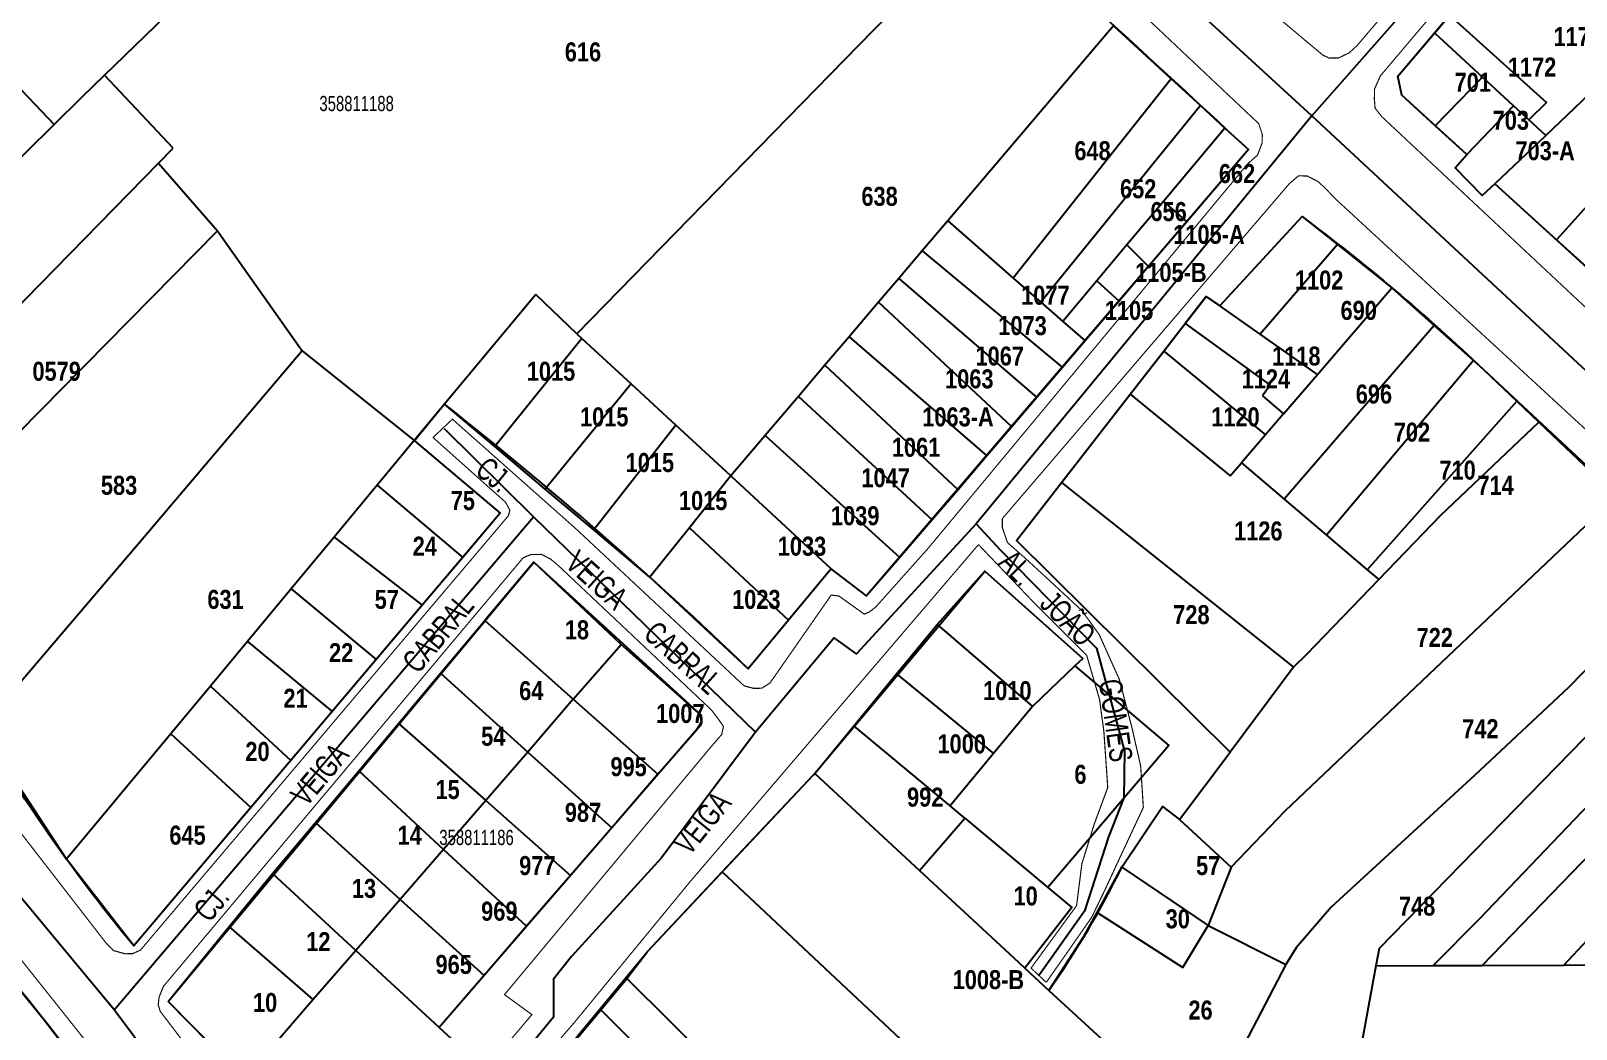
# Model space of a CAD drawing. Extents: x 200120 to 201962, y 4837541 to 4839252.
# Drawn here: x 200452.3 to 200655.5, y 4838548.8 to 4838680.1 of the extents above; entities that cross this region are included whole.
import ezdxf
from ezdxf.enums import TextEntityAlignment as Align

# ---------------------------------------------------------------- set-up
doc = ezdxf.new("R2010")
doc.units = 0
doc.header["$LTSCALE"] = 3
doc.header["$MEASUREMENT"] = 0
doc.linetypes.add('PHANTOMX2', pattern=[5, 2.5, -0.5, 0.5, -0.5, 0.5, -0.5])
for name, color, linetype in [('CD-MALHA-LOTES', 40, 'CONTINUOUS'), ('CD_TXT_QUADRA', 7, 'CONTINUOUS'), ('RU-QUADRAS', 210, 'CONTINUOUS'), ('SV-EIXO-RUA-N-PAV', 6, 'CONTINUOUS'), ('SV-EIXO-RUA-PAV', 20, 'CONTINUOUS'), ('SV-RUA-NAO-PAV-S-GUIA-C-GUIA', 7, 'PHANTOMX2'), ('SV-RUA-PAVIM-S-GUIA-C-GUIA', 7, 'CONTINUOUS'), ('SV-TXT-RUA-N-PAV-S-GUIA-C-GUIA', 7, 'CONTINUOUS'), ('SV-TXT-RUA-PAV-S-GUIA-C-GUIA', 7, 'CONTINUOUS'), ('Th_NmrPort', 1, 'CONTINUOUS')]:
    doc.layers.add(name, color=color, linetype=linetype)
doc.styles.add('ARIAL', font='ARIAL.TTF')
doc.styles.get("Standard").update_dxf_attribs({"font": 'swisscbo.ttf'})

msp = doc.modelspace()

# ---------------------------------------------------------------- linework, layer by layer
at = {"layer": 'CD-MALHA-LOTES', "linetype": 'Continuous'}
for p, q in [((200578.34, 4838695.72), (200561.09, 4838678.1)), ((200461.99, 4838674.24), (200481.78, 4838693.46)), ((200636.86, 4838679.78), (200638.82, 4838682.11)), ((200638.82, 4838682.11), (200651.57, 4838670.66)), ((200594.67, 4838680.72), (200572.87, 4838655.08)), ((200594.67, 4838680.72), (200602.25, 4838673.76)), ((200632.06, 4838674.11), (200636.86, 4838679.78)), ((200636.86, 4838679.78), (200643.19, 4838673.96)), ((200561.09, 4838678.1), (200524.07, 4838640.24)), ((200651.49, 4838666.32), (200663.51, 4838677.77)), ((200446.78, 4838676.74), (200455.35, 4838667.73)), ((200459.06, 4838671.39), (200461.99, 4838674.24)), ((200471.01, 4838664.63), (200461.99, 4838674.24)), ((200602.25, 4838673.76), (200581.48, 4838647.55)), ((200602.25, 4838673.76), (200606.09, 4838670.24)), ((200632.56, 4838671.61), (200632.06, 4838674.11)), ((200643.19, 4838673.96), (200636.96, 4838667.59)), ((200647.25, 4838670.22), (200643.19, 4838673.96)), ((200455.35, 4838667.73), (200459.06, 4838671.39)), ((200636.96, 4838667.59), (200632.56, 4838671.61)), ((200669.53, 4838671.12), (200652.92, 4838652.56)), ((200606.09, 4838670.24), (200585.08, 4838644.4)), ((200606.09, 4838670.24), (200609.31, 4838667.28)), ((200647.25, 4838670.22), (200641.12, 4838663.79)), ((200649.25, 4838668.38), (200647.25, 4838670.22)), ((200651.57, 4838670.66), (200649.25, 4838668.38)), ((200455.35, 4838667.73), (200415.2, 4838628.06)), ((200609.31, 4838667.28), (200601.22, 4838657.63)), ((200609.31, 4838667.28), (200612.4, 4838664.44)), ((200641.12, 4838663.79), (200636.96, 4838667.59)), ((200651.49, 4838666.32), (200649.25, 4838668.38)), ((200644.79, 4838659.93), (200651.49, 4838666.32)), ((200423.65, 4838616.29), (200469.1, 4838662.68)), ((200469.1, 4838662.68), (200471.01, 4838664.63)), ((200469.1, 4838662.68), (200476.84, 4838653.77)), ((200612.4, 4838664.44), (200604.29, 4838654.95)), ((200639.57, 4838662.03), (200641.12, 4838663.79)), ((200643.12, 4838658.43), (200639.57, 4838662.03)), ((200644.79, 4838659.93), (200643.12, 4838658.43)), ((200652.92, 4838652.56), (200644.79, 4838659.93)), ((200601.22, 4838657.63), (200596.42, 4838651.91)), ((200601.22, 4838657.63), (200604.29, 4838654.95)), ((200572.87, 4838655.08), (200569.52, 4838651.14)), ((200572.87, 4838655.08), (200581.48, 4838647.55)), ((200604.29, 4838654.95), (200599.27, 4838649.07)), ((200608.65, 4838643.89), (200619.45, 4838655.63)), ((200619.45, 4838655.63), (200624.11, 4838651.95)), ((200476.84, 4838653.77), (200430.86, 4838607.11)), ((200476.84, 4838653.77), (200487.96, 4838637.99)), ((200660.42, 4838645.76), (200652.92, 4838652.56)), ((200569.52, 4838651.14), (200566.41, 4838647.49)), ((200569.52, 4838651.14), (200587.94, 4838635.79)), ((200596.42, 4838651.91), (200592.46, 4838647.19)), ((200596.42, 4838651.91), (200599.27, 4838649.07)), ((200624.11, 4838651.95), (200613.93, 4838640.19)), ((200624.11, 4838651.95), (200631.27, 4838646.28)), ((200599.27, 4838649.07), (200595.4, 4838644.53)), ((200566.41, 4838647.49), (200563.76, 4838644.37)), ((200566.41, 4838647.49), (200584.57, 4838631.84)), ((200581.48, 4838647.55), (200585.08, 4838644.4)), ((200592.46, 4838647.19), (200587.99, 4838641.86)), ((200592.46, 4838647.19), (200595.4, 4838644.53)), ((200518.69, 4838645.41), (200506.69, 4838630.97)), ((200524.07, 4838640.24), (200518.69, 4838645.41)), ((200563.76, 4838644.37), (200559.89, 4838639.81)), ((200581.27, 4838627.97), (200563.76, 4838644.37)), ((200585.08, 4838644.4), (200587.99, 4838641.86)), ((200595.4, 4838644.53), (200590.93, 4838639.29)), ((200606.84, 4838645.13), (200604.08, 4838641.58)), ((200608.65, 4838643.89), (200606.84, 4838645.13)), ((200621.48, 4838634.89), (200631.27, 4838646.28)), ((200631.27, 4838646.28), (200636.83, 4838641.31)), ((200613.93, 4838640.19), (200608.65, 4838643.89)), ((200587.99, 4838641.86), (200590.93, 4838639.29)), ((200601.26, 4838637.95), (200604.08, 4838641.58)), ((200604.08, 4838641.58), (200615.26, 4838633.46)), ((200636.83, 4838641.31), (200617.08, 4838618.48)), ((200636.83, 4838641.31), (200641.98, 4838636.7)), ((200524.75, 4838639.62), (200513.29, 4838625.41)), ((200524.07, 4838640.24), (200524.75, 4838639.62)), ((200524.75, 4838639.62), (200531.24, 4838633.63)), ((200559.89, 4838639.81), (200556.71, 4838636.08)), ((200559.89, 4838639.81), (200578.02, 4838624.17)), ((200590.93, 4838639.29), (200587.94, 4838635.79)), ((200621.48, 4838634.89), (200613.93, 4838640.19)), ((200487.96, 4838637.99), (200467.18, 4838613.47)), ((200487.96, 4838637.99), (200502.71, 4838626.18)), ((200596.86, 4838632.3), (200601.26, 4838637.95)), ((200601.26, 4838637.95), (200614.63, 4838626.92)), ((200641.98, 4838636.7), (200622.67, 4838613.74)), ((200641.98, 4838636.7), (200643.34, 4838635.49)), ((200556.71, 4838636.08), (200553.22, 4838631.97)), ((200574.23, 4838619.72), (200556.71, 4838636.08)), ((200587.94, 4838635.79), (200584.57, 4838631.84)), ((200617.02, 4838629.7), (200621.48, 4838634.89)), ((200643.34, 4838635.49), (200647.69, 4838631.35)), ((200531.24, 4838633.63), (200519.94, 4838619.81)), ((200531.24, 4838633.63), (200537.1, 4838628.22)), ((200587.82, 4838620.67), (200596.86, 4838632.3)), ((200596.86, 4838632.3), (200610, 4838621.54)), ((200615.26, 4838633.46), (200614.24, 4838632.07)), ((200506.69, 4838630.97), (200502.71, 4838626.18)), ((200513.29, 4838625.41), (200506.69, 4838630.97)), ((200553.22, 4838631.97), (200548.87, 4838626.86)), ((200553.22, 4838631.97), (200570.83, 4838615.78)), ((200584.57, 4838631.84), (200581.27, 4838627.97)), ((200614.24, 4838632.07), (200617.02, 4838629.7)), ((200647.69, 4838631.35), (200628.02, 4838609.19)), ((200647.69, 4838631.35), (200650.57, 4838628.61)), ((200537.1, 4838628.22), (200526.33, 4838614.43)), ((200544.35, 4838621.54), (200537.1, 4838628.22)), ((200617.02, 4838629.7), (200614.63, 4838626.92)), ((200637.7, 4838616.36), (200650.57, 4838628.61)), ((200650.57, 4838628.61), (200660.6, 4838619.07)), ((200502.71, 4838626.18), (200500.61, 4838623.65)), ((200502.71, 4838626.18), (200514, 4838616.62)), ((200548.87, 4838626.86), (200544.35, 4838621.54)), ((200548.87, 4838626.86), (200566.55, 4838610.81)), ((200581.27, 4838627.97), (200578.02, 4838624.17)), ((200614.63, 4838626.92), (200611.47, 4838623.25)), ((200519.94, 4838619.81), (200513.29, 4838625.41)), ((200578.02, 4838624.17), (200574.23, 4838619.72)), ((200500.61, 4838623.65), (200497.83, 4838620.31)), ((200610, 4838621.54), (200611.47, 4838623.25)), ((200611.47, 4838623.25), (200617.08, 4838618.48)), ((200497.83, 4838620.31), (200492.18, 4838613.5)), ((200497.83, 4838620.31), (200509.09, 4838610.83)), ((200544.35, 4838621.54), (200538.91, 4838614.71)), ((200544.35, 4838621.54), (200557.52, 4838609.32)), ((200581.9, 4838613.05), (200587.82, 4838620.67)), ((200587.82, 4838620.67), (200618.34, 4838596.37)), ((200526.33, 4838614.43), (200519.94, 4838619.81)), ((200574.23, 4838619.72), (200570.83, 4838615.78)), ((200617.08, 4838618.48), (200622.67, 4838613.74)), ((200660.82, 4838618.88), (200617.18, 4838577.46)), ((200514, 4838616.62), (200509.09, 4838610.83)), ((200629.54, 4838607.9), (200637.7, 4838616.36)), ((200533.68, 4838608.24), (200526.33, 4838614.43)), ((200538.91, 4838614.71), (200533.68, 4838608.24)), ((200538.91, 4838614.71), (200551.93, 4838602.57)), ((200570.83, 4838615.78), (200566.55, 4838610.81)), ((200467.18, 4838613.47), (200445.74, 4838588.33)), ((200492.18, 4838613.5), (200486.55, 4838606.71)), ((200492.18, 4838613.5), (200503.77, 4838604.54)), ((200609.99, 4838585.23), (200581.9, 4838613.05)), ((200622.67, 4838613.74), (200628.02, 4838609.19)), ((200509.09, 4838610.83), (200503.77, 4838604.54)), ((200518.42, 4838610.18), (200511.99, 4838602.51)), ((200529.93, 4838599.36), (200518.42, 4838610.18)), ((200566.55, 4838610.81), (200562.19, 4838605.76)), ((200670.41, 4838610.09), (200654.54, 4838593.74)), ((200546.63, 4838596.15), (200533.68, 4838608.24)), ((200557.52, 4838609.32), (200551.93, 4838602.57)), ((200562.19, 4838605.76), (200557.52, 4838609.32)), ((200571.48, 4838602.01), (200577.72, 4838609.01)), ((200577.72, 4838609.01), (200590.61, 4838597.55)), ((200629.54, 4838607.9), (200619.98, 4838597.99)), ((200628.02, 4838609.19), (200629.54, 4838607.9)), ((200486.55, 4838606.71), (200480.78, 4838599.76)), ((200486.55, 4838606.71), (200497.72, 4838597.4)), ((200674.96, 4838605.92), (200629.59, 4838559.39)), ((200503.77, 4838604.54), (200497.72, 4838597.4)), ((200506.18, 4838595.59), (200511.99, 4838602.51)), ((200511.99, 4838602.51), (200523.61, 4838592.19)), ((200551.93, 4838602.57), (200546.63, 4838596.15)), ((200566.13, 4838595.5), (200571.48, 4838602.01)), ((200571.48, 4838602.01), (200584.01, 4838591.2)), ((200679.51, 4838601.75), (200642.79, 4838563.28)), ((200480.78, 4838599.76), (200475.91, 4838593.9)), ((200480.78, 4838599.76), (200491.91, 4838590.54)), ((200523.61, 4838592.19), (200529.93, 4838599.36)), ((200538.62, 4838591.67), (200529.93, 4838599.36)), ((200619.98, 4838597.99), (200618.34, 4838596.37)), ((200683.08, 4838598.49), (200654.89, 4838569.31)), ((200497.72, 4838597.4), (200491.91, 4838590.54)), ((200589.59, 4838596.57), (200584.01, 4838591.2)), ((200590.61, 4838597.55), (200589.59, 4838596.57)), ((200589.59, 4838596.57), (200601.93, 4838586.11)), ((200618.34, 4838596.37), (200609.99, 4838585.23)), ((200475.91, 4838593.9), (200470.71, 4838587.64)), ((200475.91, 4838593.9), (200486.47, 4838584.11)), ((200500.65, 4838589), (200506.18, 4838595.59)), ((200506.18, 4838595.59), (200517.66, 4838585.22)), ((200560.52, 4838588.66), (200566.13, 4838595.5)), ((200566.13, 4838595.5), (200578.88, 4838585.02)), ((200654.54, 4838593.74), (200642.12, 4838582.16)), ((200653.86, 4838557.21), (200687.98, 4838593.84)), ((200523.61, 4838592.19), (200517.66, 4838585.22)), ((200523.61, 4838592.19), (200534.76, 4838582.3)), ((200540.33, 4838590.18), (200538.62, 4838591.67)), ((200491.91, 4838590.54), (200486.47, 4838584.11)), ((200540.47, 4838589.15), (200540.33, 4838590.18)), ((200584.01, 4838591.2), (200578.88, 4838585.02)), ((200457, 4838571.12), (200445.74, 4838588.33)), ((200470.71, 4838587.64), (200457, 4838571.12)), ((200470.71, 4838587.64), (200481.24, 4838577.93)), ((200495.41, 4838582.75), (200500.65, 4838589)), ((200500.65, 4838589), (200512.13, 4838578.84)), ((200534.76, 4838582.3), (200539.87, 4838588.21)), ((200539.87, 4838588.21), (200540.47, 4838589.15)), ((200555.38, 4838582.41), (200560.52, 4838588.66)), ((200573.19, 4838578.16), (200560.52, 4838588.66)), ((200601.93, 4838586.11), (200586.01, 4838567.43)), ((200486.47, 4838584.11), (200481.24, 4838577.93)), ((200517.66, 4838585.22), (200512.13, 4838578.84)), ((200517.66, 4838585.22), (200528.68, 4838575.27)), ((200578.88, 4838585.02), (200573.19, 4838578.16)), ((200603.32, 4838576.34), (200609.99, 4838585.23)), ((200426.87, 4838583.31), (200453.92, 4838550.19)), ((200489.72, 4838575.97), (200495.41, 4838582.75)), ((200495.41, 4838582.75), (200506.57, 4838572.43)), ((200534.76, 4838582.3), (200528.68, 4838575.27)), ((200543.22, 4838569.46), (200555.22, 4838582.21)), ((200555.22, 4838582.21), (200555.38, 4838582.41)), ((200555.38, 4838582.41), (200569.14, 4838569.66)), ((200642.12, 4838582.16), (200623.27, 4838564.81)), ((200481.24, 4838577.93), (200465.83, 4838559.74)), ((200512.13, 4838578.84), (200506.57, 4838572.43)), ((200512.13, 4838578.84), (200523.25, 4838568.99)), ((200575.12, 4838576.55), (200573.19, 4838578.16)), ((200595.76, 4838570.07), (200601.11, 4838578.07)), ((200601.11, 4838578.07), (200603.32, 4838576.34)), ((200617.18, 4838577.46), (200610.14, 4838570.07)), ((200484.07, 4838569.24), (200489.72, 4838575.97)), ((200489.72, 4838575.97), (200500.87, 4838565.86)), ((200569.14, 4838569.66), (200575.12, 4838576.55)), ((200575.12, 4838576.55), (200586.01, 4838567.43)), ((200603.32, 4838576.34), (200610.14, 4838570.07)), ((200528.68, 4838575.27), (200523.25, 4838568.99)), ((200506.57, 4838572.43), (200500.87, 4838565.86)), ((200506.57, 4838572.43), (200517.49, 4838562.33)), ((200465.83, 4838559.74), (200457, 4838571.12)), ((200478.39, 4838562.27), (200484.07, 4838569.24)), ((200484.07, 4838569.24), (200495.03, 4838559.13)), ((200533.37, 4838559), (200543.22, 4838569.46)), ((200543.22, 4838569.46), (200587.32, 4838528.11)), ((200569.14, 4838569.66), (200581.54, 4838558.17)), ((200592.5, 4838564.13), (200595.76, 4838570.07)), ((200595.76, 4838570.07), (200602.25, 4838565.7)), ((200610.14, 4838570.07), (200607.1, 4838562.44)), ((200654.89, 4838569.31), (200643.13, 4838557.16)), ((200523.25, 4838568.99), (200517.49, 4838562.33)), ((200586.01, 4838567.43), (200589.19, 4838564.77)), ((200500.87, 4838565.86), (200495.03, 4838559.13)), ((200500.87, 4838565.86), (200511.9, 4838555.86)), ((200602.25, 4838565.7), (200607.1, 4838562.44)), ((200589.19, 4838564.77), (200583.01, 4838556.81)), ((200590.77, 4838560.97), (200592.5, 4838564.13)), ((200592.5, 4838564.13), (200603.76, 4838556.91)), ((200623.27, 4838564.81), (200618.68, 4838559.5)), ((200642.79, 4838563.28), (200636.69, 4838557.14)), ((200470.34, 4838552.41), (200478.39, 4838562.27)), ((200489.4, 4838552.7), (200478.39, 4838562.27)), ((200517.49, 4838562.33), (200511.9, 4838555.86)), ((200603.76, 4838556.91), (200607.1, 4838562.44)), ((200607.1, 4838562.44), (200617.32, 4838557.29)), ((200495.03, 4838559.13), (200494.82, 4838558.89)), ((200505.99, 4838549.01), (200495.03, 4838559.13)), ((200586.15, 4838553.88), (200590.77, 4838560.97)), ((200618.68, 4838559.5), (200617.32, 4838557.29)), ((200629.59, 4838559.39), (200629.17, 4838557.11)), ((200494.82, 4838558.89), (200489.4, 4838552.7)), ((200530.65, 4838555.44), (200533.37, 4838559)), ((200581.54, 4838558.17), (200583.01, 4838556.81)), ((200617.32, 4838557.29), (200611.9, 4838546.87)), ((200629.17, 4838557.11), (200625.28, 4838536.18)), ((200629.17, 4838557.11), (200636.69, 4838557.14)), ((200636.69, 4838557.14), (200643.13, 4838557.16)), ((200643.13, 4838557.16), (200653.86, 4838557.21)), ((200653.86, 4838557.21), (200659.97, 4838557.23)), ((200511.9, 4838555.86), (200505.99, 4838549.01)), ((200527.23, 4838551.34), (200530.65, 4838555.44)), ((200530.65, 4838555.44), (200548.26, 4838538.01)), ((200583.01, 4838556.81), (200586.15, 4838553.88)), ((200586.15, 4838553.88), (200599.91, 4838541.27)), ((200480.41, 4838542.25), (200470.34, 4838552.41)), ((200489.4, 4838552.7), (200480.41, 4838542.25)), ((200521.26, 4838544.18), (200527.23, 4838551.34)), ((200527.23, 4838551.34), (200544.57, 4838534.1)), ((200453.92, 4838550.19), (200483.26, 4838512.21)), ((200505.99, 4838549.01), (200510.95, 4838544.43))]:
    msp.add_line(p, q, dxfattribs=at)
at = {"layer": 'RU-QUADRAS', "color": 6, "linetype": 'Continuous'}
for points in [[(200327.59, 4838473.73), (200236.53, 4838588.89), (200226.99, 4838601.53), (200225.81, 4838603.62), (200232.03, 4838608.46), (200231.71, 4838623.49), (200224.99, 4838633.95), (200227.06, 4838635.79), (200225.55, 4838637.88, 0.120876), (200216.66, 4838645.7, 0.081291), (200205.32, 4838649.34), (200201.08, 4838651.35), (200192.56, 4838645.39), (200139.43, 4838715), (200266.05, 4838791.49), (200316.24, 4838727.45), (200328.73, 4838710.07, 0.010729), (200375.21, 4838651.18), (200420.4, 4838592.96), (200426.87, 4838583.31, -0.013553), (200483.26, 4838512.21, -0.005028)], [(200499.41, 4838517.94), (200533.37, 4838559), (200555.22, 4838582.21), (200577.72, 4838609.01), (200590.61, 4838597.55), (200589.59, 4838596.57), (200601.93, 4838586.11), (200586.01, 4838567.43), (200589.19, 4838564.77), (200583.01, 4838556.81), (200586.15, 4838553.88, 0.038497), (200595.83, 4838570.22), (200601.11, 4838578.07), (200603.32, 4838576.34), (200609.99, 4838585.23), (200581.9, 4838613.05), (200606.84, 4838645.13), (200608.65, 4838643.89), (200619.45, 4838655.63, -0.030117), (200643.34, 4838635.49), (200683.08, 4838598.49)]]:
    msp.add_lwpolyline(points, format="xyb", dxfattribs=at)
for points in [[(200632.06, 4838674.11), (200731.82, 4838791.28), (200734.85, 4838791.75), (200771.59, 4838765.35), (200772.35, 4838761.28), (200751.25, 4838681.99), (200750.08, 4838682.55), (200723.73, 4838598.57), (200720.53, 4838589.69, -0.370915), (200718.83, 4838589.9), (200664.17, 4838642.77), (200711.14, 4838692.17), (200707.15, 4838695.58), (200660.42, 4838645.76), (200644.79, 4838659.93), (200643.12, 4838658.43), (200639.57, 4838662.03), (200641.12, 4838663.79), (200632.56, 4838671.61)], [(200375.35, 4838675.98), (200443.94, 4838745.75), (200480.57, 4838785.34), (200522.53, 4838745.75, -0.006018), (200612.4, 4838664.44), (200562.19, 4838605.76), (200557.52, 4838609.32), (200546.63, 4838596.15, 0.025452), (200506.69, 4838630.97), (200502.73, 4838626.16), (200514, 4838616.62), (200465.83, 4838559.74, -0.040279), (200445.74, 4838588.33, -0.022996), (200415.2, 4838628.06, -0.012324)], [(200470.34, 4838552.41), (200518.42, 4838610.18), (200540.33, 4838590.18, -0.366842), (200539.87, 4838588.21), (200505.99, 4838549.01), (200510.95, 4838544.43), (200493.94, 4838524.76), (200491.91, 4838524.58), (200479.58, 4838541.48), (200480.41, 4838542.25)]]:
    msp.add_lwpolyline(points, format="xyb", close=True, dxfattribs=at)
at = {"layer": 'SV-EIXO-RUA-N-PAV'}
msp.add_lwpolyline([(200576.58, 4838615.25), (200579.75, 4838611.82), (200592.41, 4838598.89), (200596.1, 4838585.35), (200596.01, 4838579.2), (200593.99, 4838574.1), (200590.86, 4838564.32), (200584.88, 4838555.88)], dxfattribs=at)
at = {"layer": 'SV-EIXO-RUA-PAV'}
for points in [[(200589.84, 4838389.53), (200565.48, 4838420.31), (200541.99, 4838449.47), (200527.19, 4838468.24), (200490.5, 4838514.8), (200463.24, 4838551.34), (200429, 4838592.58), (200368.79, 4838674.06), (200356.19, 4838689.32), (200311.34, 4838745.75)], [(200687.25, 4838745.75), (200650.59, 4838702.78), (200620.72, 4838668.87), (200598.65, 4838641.99), (200576.58, 4838615.25), (200560.88, 4838598.16), (200557.93, 4838600.23), (200547.6, 4838587.84), (200535.21, 4838571.31), (200523.4, 4838558.33), (200521.04, 4838555.37), (200521.04, 4838550.36), (200509.83, 4838536.78), (200490.5, 4838514.8), (200473.09, 4838494.44), (200443.28, 4838458.88), (200417.9, 4838428.78), (200384.71, 4838390.12)], [(200807.47, 4838502.79), (200720.98, 4838576.26), (200655.73, 4838636.37), (200620.72, 4838668.87), (200536.92, 4838745.75)], [(200506.63, 4838627.79), (200518.41, 4838616.17), (200547.6, 4838587.84)], [(200463.24, 4838551.34), (200518.41, 4838616.17)]]:
    msp.add_lwpolyline(points, dxfattribs=at)
at = {"layer": 'SV-RUA-NAO-PAV-S-GUIA-C-GUIA', "const_width": 0.15}
for points in [[(200580.03, 4838615.91), (200580.04, 4838614.72), (200580.72, 4838612.76), (200582.88, 4838610.87), (200586.23, 4838607.79), (200590.47, 4838603.86), (200592.77, 4838600.69), (200595.42, 4838594.79), (200597.07, 4838588.48), (200598.23, 4838583.39), (200598.58, 4838577.94), (200596.14, 4838572.73), (200593.55, 4838567.14), (200591.79, 4838563.5), (200589.1, 4838559.63), (200585.81, 4838554.94)], [(200576.91, 4838612.5), (200583.78, 4838605.31), (200591.12, 4838597.97), (200592.82, 4838592.16), (200593.39, 4838587.93), (200593.9, 4838580.57), (200592.11, 4838575.71), (200590.5, 4838570.54), (200589.8, 4838565.03), (200583.82, 4838556.82), (200585.81, 4838554.94)]]:
    msp.add_lwpolyline(points, dxfattribs=at)
at = {"layer": 'SV-RUA-PAVIM-S-GUIA-C-GUIA', "const_width": 0.15}
for points in [[(200529.68, 4838745.75), (200551.23, 4838725.69), (200599.74, 4838681.07), (200613.75, 4838667.86), (200614.22, 4838666.45), (200614.21, 4838665.35), (200613.59, 4838663.71), (200612.34, 4838662.62), (200570.26, 4838611.99)], [(200547.68, 4838745.75), (200571.07, 4838723.93), (200611.83, 4838685.55), (200622.18, 4838676.87), (200623.03, 4838676.48), (200624.25, 4838676.5), (200625.63, 4838677.16), (200626.69, 4838678.13), (200684.25, 4838745.75)], [(200690.39, 4838745.75), (200629.76, 4838674.16), (200628.97, 4838672.41), (200628.96, 4838671.06), (200629.05, 4838669.91), (200629.91, 4838668.8), (200657.23, 4838643.23), (200658.55, 4838642.77), (200660.05, 4838643.06), (200707.4, 4838694.26), (200709.76, 4838692.49), (200661.46, 4838641.35), (200661.27, 4838640.2), (200661.62, 4838639.17), (200700.41, 4838602.18), (200717.63, 4838586.44), (200718.42, 4838585.71), (200719.22, 4838585.67), (200720.37, 4838585.92), (200721.68, 4838586.71), (200722.8, 4838589.1), (200758.84, 4838702.43), (200770.87, 4838745.75)], [(200623.77, 4838658.03), (200622.51, 4838659.36), (200621.59, 4838660.22), (200620.12, 4838660.98), (200618.97, 4838660.99), (200617.76, 4838659.95), (200580.03, 4838615.91)], [(200674.09, 4838611.66), (200623.77, 4838658.03)], [(200570.26, 4838611.99), (200563.37, 4838604.27), (200562.52, 4838603.63), (200561.89, 4838603.36), (200558.56, 4838605.74), (200557.54, 4838605.87), (200549.49, 4838594.31), (200548.41, 4838593.62), (200547.34, 4838593.6), (200546.09, 4838593.93), (200523.91, 4838614.64), (200507.73, 4838629), (200505.18, 4838626.59), (200514.74, 4838618.06), (200515.28, 4838617.03), (200515.1, 4838616.31), (200466.72, 4838559.19), (200465.69, 4838558.72), (200464.69, 4838558.7), (200463.2, 4838559.11), (200462.16, 4838560.15), (200421.76, 4838612.33)], [(200576.91, 4838612.5), (200576.57, 4838612.12), (200538.95, 4838568.14), (200523.75, 4838549.65), (200498.65, 4838520.55)], [(200483.97, 4838516.52), (200448.22, 4838561.43), (200429.88, 4838584.66), (200427.32, 4838585.71), (200424.24, 4838585.68), (200420.61, 4838584.81), (200417.45, 4838583.43), (200413.63, 4838580.61)]]:
    msp.add_lwpolyline(points, dxfattribs=at)
msp.add_lwpolyline([(200541.81, 4838590.74), (200542.78, 4838589.46), (200543.37, 4838588.58), (200543.14, 4838587.53), (200541.82, 4838586.02), (200514.58, 4838553.33), (200518.18, 4838550.7), (200495.1, 4838523.4), (200494.12, 4838522.61), (200492.79, 4838522.62), (200490.23, 4838523.34), (200489.16, 4838525.03), (200469.31, 4838551.14), (200469.04, 4838551.99), (200469.17, 4838553.02), (200469.73, 4838554.41), (200517.03, 4838610.77), (200518.03, 4838611.19), (200519.46, 4838611.22), (200520.7, 4838610.56), (200521.89, 4838609.53)], close=True, dxfattribs=at)

# ---------------------------------------------------------------- texts
at = {"layer": 'CD_TXT_QUADRA', "color": 7, "linetype": 'Continuous', "style": 'ARIAL', "width": 0.7}
for s, p in [('358811188', (200490.24, 4838669.51)), ('358811186', (200506.01, 4838573))]:
    msp.add_text(s, height=2, dxfattribs=at).set_placement(p)
at = {"layer": 'SV-TXT-RUA-N-PAV-S-GUIA-C-GUIA', "style": 'ARIAL', "width": 0.7}
for s, rotation, p in [('AL.    JOÃO', 315, (200579.38, 4838609.95)), ('GOMES', 278, (200592.72, 4838594.59))]:
    msp.add_text(s, height=3, rotation=rotation, dxfattribs=at).set_placement(p)
at = {"layer": 'SV-TXT-RUA-PAV-S-GUIA-C-GUIA', "style": 'ARIAL', "width": 0.7}
for s, rotation, p in [('CJ.', 321, (200510.54, 4838621.93)), ('VEIGA      CABRAL', 318, (200522.38, 4838609.73)), ('CJ.                   VEIGA                 CABRAL', 50, (200475.76, 4838562.67)), ('VEIGA', 51, (200538.91, 4838571.49))]:
    msp.add_text(s, height=3, rotation=rotation, dxfattribs=at).set_placement(p)
at = {"layer": 'Th_NmrPort', "color": 1}
for s, p in [('1174', (200652.51, 4838679.3)), ('616', (200522.51, 4838677.3)), ('1172', (200646.51, 4838675.3)), ('701', (200639.51, 4838673.3)), ('703', (200644.51, 4838668.3)), ('648', (200589.51, 4838664.3)), ('703-A', (200647.51, 4838664.3)), ('662', (200608.51, 4838661.3)), ('638', (200561.51, 4838658.3)), ('652', (200595.51, 4838659.3)), ('656', (200599.51, 4838656.3)), ('1105-A', (200602.51, 4838653.3)), ('1105-B', (200597.51, 4838648.3)), ('1102', (200618.51, 4838647.3)), ('1077', (200582.51, 4838645.3)), ('1105', (200593.51, 4838643.3)), ('690', (200624.51, 4838643.3)), ('1073', (200579.51, 4838641.3)), ('1067', (200576.51, 4838637.3)), ('1118', (200615.51, 4838637.3)), ('0579', (200452.51, 4838635.3)), ('1015', (200517.51, 4838635.3)), ('1063', (200572.51, 4838634.3)), ('1124', (200611.51, 4838634.3)), ('696', (200626.51, 4838632.3)), ('1015', (200524.51, 4838629.3)), ('1063-A', (200569.51, 4838629.3)), ('1120', (200607.51, 4838629.3)), ('702', (200631.51, 4838627.3)), ('1061', (200565.51, 4838625.3)), ('1015', (200530.51, 4838623.3)), ('1047', (200561.51, 4838621.3)), ('710', (200637.51, 4838622.3)), ('583', (200461.51, 4838620.3)), ('714', (200642.51, 4838620.3)), ('75', (200507.51, 4838618.3)), ('1015', (200537.51, 4838618.3)), ('1039', (200557.51, 4838616.3)), ('1126', (200610.51, 4838614.3)), ('24', (200502.51, 4838612.3)), ('1033', (200550.51, 4838612.3)), ('631', (200475.51, 4838605.3)), ('57', (200497.51, 4838605.3)), ('1023', (200544.51, 4838605.3)), ('728', (200602.51, 4838603.3)), ('18', (200522.51, 4838601.3)), ('722', (200634.51, 4838600.3)), ('22', (200491.51, 4838598.3)), ('21', (200485.51, 4838592.3)), ('64', (200516.51, 4838593.3)), ('1010', (200577.51, 4838593.3)), ('1007', (200534.51, 4838590.3)), ('742', (200640.51, 4838588.3)), ('54', (200511.51, 4838587.3)), ('1000', (200571.51, 4838586.3)), ('20', (200480.51, 4838585.3)), ('995', (200528.51, 4838583.3)), ('6', (200589.51, 4838582.3)), ('15', (200505.51, 4838580.3)), ('992', (200567.51, 4838579.3)), ('987', (200522.51, 4838577.3)), ('645', (200470.51, 4838574.3)), ('14', (200500.51, 4838574.3)), ('977', (200516.51, 4838570.3)), ('57', (200605.51, 4838570.3)), ('13', (200494.51, 4838567.3)), ('10', (200581.51, 4838566.3)), ('969', (200511.51, 4838564.3)), ('748', (200632.19, 4838564.97)), ('30', (200601.51, 4838563.3)), ('12', (200488.51, 4838560.3)), ('965', (200505.51, 4838557.3)), ('1008-B', (200573.51, 4838555.3)), ('10', (200481.51, 4838552.3)), ('26', (200604.51, 4838551.3))]:
    msp.add_text(s, height=2.5, dxfattribs=at).set_placement(p, align=Align.MIDDLE_LEFT)

doc.saveas('drawing.dxf')
